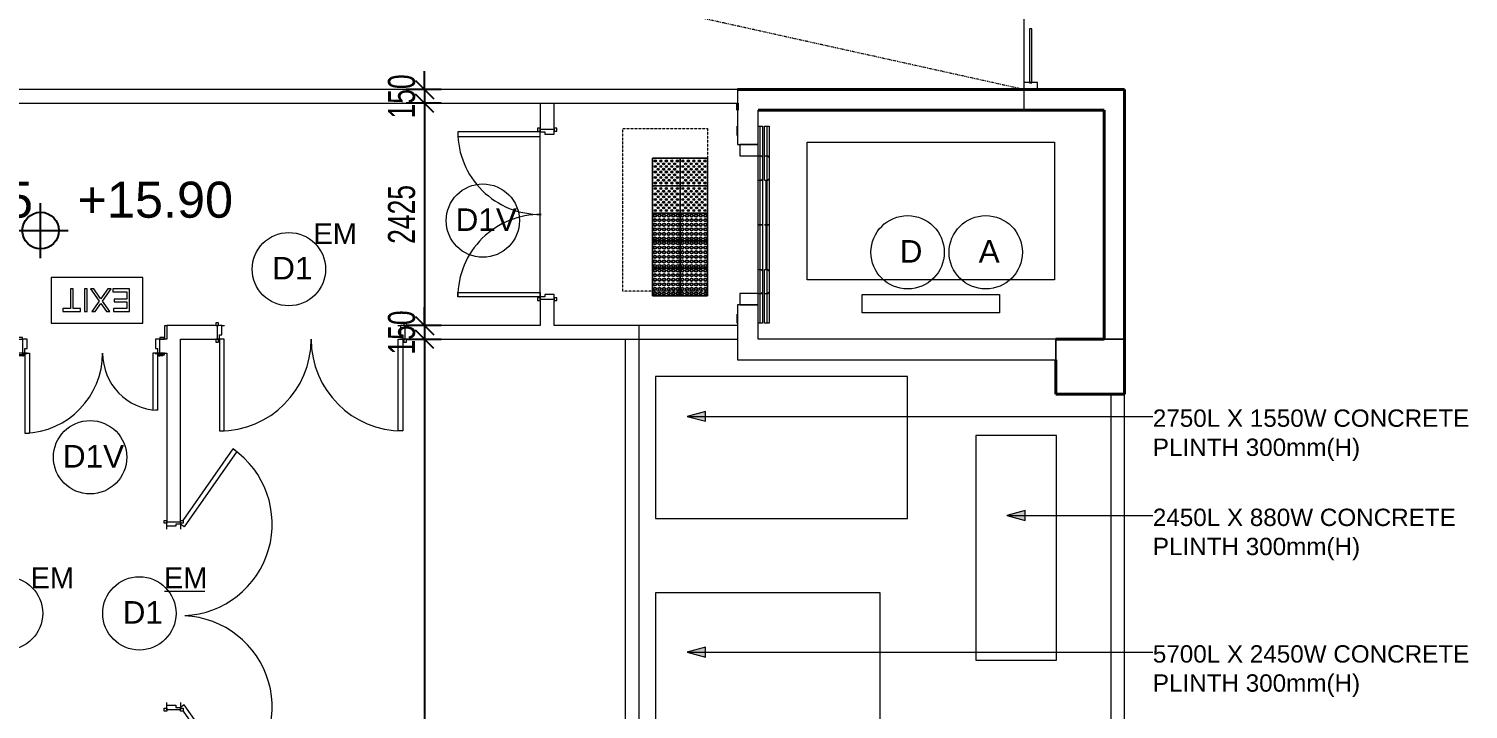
# Model space of a CAD drawing. Header units: millimetres. Extents: x 12827 to 109288, y -12264 to 68487.
# Drawn here: x 76834 to 92538, y 27572 to 34995 of the extents above; entities that cross this region are included whole.
import ezdxf

# ---------------------------------------------------------------- set-up
doc = ezdxf.new("R2010")
doc.units = ezdxf.units.MM
doc.linetypes.add('Dash dot', pattern=[21, 10, -5, 1, -5])
doc.linetypes.add('Overhead', pattern=[3.96875, 2.38125, -1.5875])
for name, color, linetype, lineweight in [('A-ANNO-DIMS', 211, 'Continuous', 5), ('A-ANNO-NOTE', 131, 'Continuous', 25), ('A-DETL', 90, 'Continuous', 9), ('A-DETL-THIN', 151, 'Continuous', 9), ('A-DOOR', 31, 'Continuous', 20), ('A-DOOR-FRAM', 31, 'Continuous', 30), ('A-FLOR', 192, 'Continuous', 9), ('A-FLOR-OVHD', 1, 'Overhead', 9), ('A-GENM', 13, 'Continuous', 20), ('A-GLAZ-CURT', 52, 'Continuous', 20), ('A-GLAZ-CWMG', 51, 'Continuous', 20), ('A-WALL', 113, 'Continuous', 20), ('G-ANNO-TEXT', 231, 'Continuous', 5), ('S-COLS', 52, 'Continuous', 20)]:
    doc.layers.add(name, color=color, linetype=linetype, lineweight=lineweight)
doc.styles.add('Arial', font='arial.ttf', dxfattribs={"height": 393.413174})
doc.styles.add('Arial_1', font='arial.ttf', dxfattribs={"width": 0.7, "height": 295.05988})
doc.styles.add('Swis721 BT_4', font='swiss.ttf', dxfattribs={"height": 245.978428})
doc.styles.add('Swis721 BT_5', font='swiss.ttf', dxfattribs={"height": 1.135285})
doc.styles.add('Swis721 BT_8', font='swiss.ttf', dxfattribs={"height": 189.214176})
doc.dimstyles.new('Linear_-_1_5mm_Arial', dxfattribs={"dimscale": 304.8, "dimtxt": 300, "dimasz": 0.656168, "dimexe": 0.656168, "dimexo": 0.0625, "dimgap": 0.328084, "dimtad": 1, "dimdec": 0, "dimzin": 0, "dimdsep": 46, "dimtxsty": 'Arial_1', "dimblk1": 'OBLIQUE', "dimblk2": 'OBLIQUE', "dimsah": 1, "dimcen": 0.09, "dimadec": 0, "dimazin": 0, "dimtfac": 1, "dimtdec": 4, "dimtix": 1, "dimtmove": 0, "dimatfit": 3, "dimfxl": 0.656168, "dimfxlon": 1, "dimtvp": 1, "dimtolj": 1, "dimtzin": 0, "dimarcsym": 2})
doc.dimstyles.new('Linear_-_1_5mm_Arial_1', dxfattribs={"dimscale": 304.8, "dimtxt": 300, "dimasz": 0.656168, "dimexe": 0.656168, "dimexo": 0.0625, "dimgap": 0.328084, "dimtad": 1, "dimdec": 0, "dimzin": 0, "dimdsep": 46, "dimtxsty": 'Arial_1', "dimblk1": 'OBLIQUE', "dimblk2": 'OBLIQUE', "dimsah": 1, "dimcen": 0.09, "dimadec": 0, "dimazin": 0, "dimtfac": 1, "dimtdec": 4, "dimtix": 1, "dimtmove": 2, "dimatfit": 3, "dimfxl": 0.656168, "dimfxlon": 1, "dimtvp": 1, "dimtolj": 1, "dimtzin": 0, "dimarcsym": 2})

# ---------------------------------------------------------------- blocks, each defined once
blk = doc.blocks.new('M_Double-Uneven - _M51_ 1500 x 2000-16861084-Copy of 2_F')
at = {"layer": 'A-DOOR', "lineweight": 15}
for p, q in [((26, 75), (26, 950)), ((77, 950), (26, 950)), ((77, 75), (77, 950)), ((-1373, 698), (-1351, 698)), ((-1373, 75), (-1373, 698)), ((-1322, 75), (-1322, 698)), ((-1398, 101), (-1435, 101)), ((-1435, 101), (-1435, 96)), ((-1435, 96), (-1398, 96)), ((-1398, 99), (-1398, 76)), ((-1398, 76), (-1345, 76)), ((-1398, 76), (-1398, -75)), ((-1383, 81), (-1383, 99)), ((-1345, 81), (-1383, 81)), ((-1373, 24), (-1373, 76)), ((-1373, 75), (-1322, 75)), ((-1348, 24), (-1373, 24)), ((-1348, -75), (-1348, 24)), ((-1345, 76), (-1345, 81)), ((77, 75), (26, 75)), ((49, 81), (49, 76)), ((87, 81), (49, 81)), ((49, 76), (102, 76)), ((77, 24), (52, 24)), ((52, 24), (52, -75)), ((77, 76), (77, 24)), ((87, 99), (87, 81)), ((139, 101), (102, 101)), ((102, 76), (102, 99)), ((102, 96), (139, 96)), ((102, -75), (102, 76)), ((139, 96), (139, 101)), ((-1398, -75), (-1348, -75)), ((52, -75), (102, -75))]:
    blk.add_line(p, q, dxfattribs=at)
for centre, radius, start, end in [((102, 75), 875, 91.6372, 180), ((-1398, 75), 625, 360, 87.7076), ((-1390, 99), 7.5, 58.3741, 160.5288), ((-1390, 99), 7.5, 0, 180), ((94, 99), 7.5, 360, 180), ((94, 99), 7.5, 19.4712, 121.6259)]:
    blk.add_arc(centre, radius, start, end, dxfattribs=at)
at = {"layer": 'A-DOOR-FRAM', "lineweight": 15}
for p, q in [((-1435, 96), (-1448, 96)), ((-1448, 96), (-1448, 76)), ((-1448, 76), (-1398, 76)), ((102, 76), (152, 76)), ((152, 96), (139, 96)), ((152, 76), (152, 96)), ((-1398, -76), (-1448, -76)), ((-1448, -76), (-1448, -96)), ((-1448, -96), (-1398, -96)), ((-1398, -96), (-1398, -76)), ((152, -76), (102, -76)), ((102, -76), (102, -96)), ((102, -96), (152, -96)), ((152, -96), (152, -76))]:
    blk.add_line(p, q, dxfattribs=at)
blk = doc.blocks.new('DLN-Double Door__X07_ - _M29_2000 x 2200 _WH_-14591846-Copy of 2_F')
at = {"layer": 'A-DOOR', "lineweight": 15}
for p, q in [((-950, -75), (-1000, -75)), ((-1000, -75), (-1000, -1075)), ((-950, -1075), (-950, -75)), ((950, -75), (1000, -75)), ((950, -1075), (950, -75)), ((1000, -75), (1000, -1075)), ((-1000, -1075), (-950, -1075)), ((1000, -1075), (950, -1075))]:
    blk.add_line(p, q, dxfattribs=at)
for centre, start, end in [((-1000, -75), 270, 359.9978), ((1000, -75), 180.0022, 270)]:
    blk.add_arc(centre, 1000, start, end, dxfattribs=at)
at = {"layer": 'A-DOOR-FRAM', "lineweight": 15}
for p, q in [((-1010, 105), (-1040, 105)), ((-1040, 105), (-1040, 75)), ((-1040, 75), (-1010, 75)), ((-975, 75), (-1025, 75)), ((-1025, 75), (-1025, -75)), ((-1010, 75), (-1010, 105)), ((-975, -25), (-975, 75)), ((975, 75), (975, -25)), ((1025, 75), (975, 75)), ((1040, 105), (1010, 105)), ((1010, 105), (1010, 75)), ((1010, 75), (1040, 75)), ((1025, -75), (1025, 75)), ((1040, 75), (1040, 105)), ((-1010, -75), (-1040, -75)), ((-1040, -75), (-1040, -105)), ((-1040, -105), (-1010, -105)), ((-1025, -75), (-1000, -75)), ((-1010, -105), (-1010, -75)), ((-1000, -75), (-1000, -25)), ((-1000, -25), (-975, -25)), ((975, -25), (1000, -25)), ((1000, -25), (1000, -75)), ((1000, -75), (1025, -75)), ((1040, -75), (1010, -75)), ((1010, -75), (1010, -105)), ((1010, -105), (1040, -105)), ((1040, -105), (1040, -75))]:
    blk.add_line(p, q, dxfattribs=at)
blk = doc.blocks.new('DLN-Lift Door - Lift Door - 1750 x 2800 _SO_ WH_-15175525-Copy of 2_F')
at = {"layer": 'A-DOOR', "lineweight": 15}
for p, q in [((-1075, 114.5), (-975, 114.5)), ((-1075, 114.5), (-1075, 112.5)), ((-975, 112.5), (-975, 114.5)), ((-750, 87.5), (-875, 87.5)), ((-875, 87.5), (-875, -112.5)), ((-750, -112.5), (-750, 87.5)), ((875, 87.5), (750, 87.5)), ((750, 87.5), (750, -112.5)), ((875, -112.5), (875, 87.5)), ((975, 114.5), (1075, 114.5)), ((975, 114.5), (975, 112.5)), ((1075, 112.5), (1075, 114.5)), ((-1075, -162.5), (-1075, -112.5)), ((-1075, -112.5), (0, -112.5)), ((-1075, -137.5), (1075, -137.5)), ((-875, -112.5), (-750, -112.5)), ((-750, -112.5), (-750, -152.5)), ((-750, -152.5), (-740, -152.5)), ((-740, -152.5), (-740, -162.5)), ((-497.5, -152.5), (-497.5, -162.5)), ((-497.5, -152.5), (-487.5, -152.5)), ((-487.5, -112.5), (-487.5, -152.5)), ((0, -162.5), (0, -112.5)), ((0, -112.5), (1075, -112.5)), ((0, -112.5), (0, -162.5)), ((487.5, -112.5), (487.5, -152.5)), ((497.5, -152.5), (487.5, -152.5)), ((497.5, -152.5), (497.5, -162.5)), ((740, -152.5), (740, -162.5)), ((750, -152.5), (740, -152.5)), ((750, -112.5), (750, -152.5)), ((750, -112.5), (875, -112.5)), ((1075, -112.5), (1075, -162.5)), ((0, -162.5), (-1075, -162.5)), ((-1075, -232.5), (-1075, -182.5)), ((-1075, -182.5), (-487.5, -182.5)), ((1075, -207.5), (-1075, -207.5)), ((0, -232.5), (-1075, -232.5)), ((-750, -182.5), (-750, -222.5)), ((-750, -222.5), (-740, -222.5)), ((-740, -222.5), (-740, -232.5)), ((-497.5, -222.5), (-497.5, -232.5)), ((-497.5, -222.5), (-487.5, -222.5)), ((-487.5, -182.5), (-487.5, -222.5)), ((-487.5, -202.5), (487.5, -202.5)), ((1075, -162.5), (0, -162.5)), ((0, -232.5), (0, -182.5)), ((0, -182.5), (0, -232.5)), ((1075, -232.5), (0, -232.5)), ((487.5, -182.5), (487.5, -222.5)), ((487.5, -182.5), (1075, -182.5)), ((497.5, -222.5), (487.5, -222.5)), ((497.5, -222.5), (497.5, -232.5)), ((740, -222.5), (740, -232.5)), ((750, -222.5), (740, -222.5)), ((750, -182.5), (750, -222.5)), ((1075, -182.5), (1075, -232.5))]:
    blk.add_line(p, q, dxfattribs=at)
blk = doc.blocks.new('DLN-Double Door__X08_ - _M34_ 1800 x 2000 _WH_-14591847-Copy of 2_F')
at = {"layer": 'A-DOOR', "lineweight": 15}
for p, q in [((-850, -75), (-900, -75)), ((-900, -75), (-900, -975)), ((-850, -975), (-850, -75)), ((850, -75), (900, -75)), ((850, -975), (850, -75)), ((900, -75), (900, -975)), ((-900, -975), (-850, -975)), ((900, -975), (850, -975))]:
    blk.add_line(p, q, dxfattribs=at)
for centre, start, end in [((-900, -75), 270, 0.5), ((900, -75), 179.5, 270)]:
    blk.add_arc(centre, 900, start, end, dxfattribs=at)
at = {"layer": 'A-DOOR-FRAM', "lineweight": 15}
for p, q in [((-910, 105), (-940, 105)), ((-940, 105), (-940, 75)), ((-940, 75), (-910, 75)), ((-875, 75), (-925, 75)), ((-925, 75), (-925, -75)), ((-910, 75), (-910, 105)), ((-875, -25), (-875, 75)), ((875, 75), (875, -25)), ((925, 75), (875, 75)), ((940, 105), (910, 105)), ((910, 105), (910, 75)), ((910, 75), (940, 75)), ((925, -75), (925, 75)), ((940, 75), (940, 105)), ((-910, -75), (-940, -75)), ((-940, -75), (-940, -105)), ((-940, -105), (-910, -105)), ((-925, -75), (-900, -75)), ((-910, -105), (-910, -75)), ((-900, -75), (-900, -25)), ((-900, -25), (-875, -25)), ((875, -25), (900, -25)), ((900, -25), (900, -75)), ((900, -75), (925, -75)), ((940, -75), (910, -75)), ((910, -75), (910, -105)), ((910, -105), (940, -105)), ((940, -105), (940, -75))]:
    blk.add_line(p, q, dxfattribs=at)
blk = doc.blocks.new('System Panel - _DLN__12_12mm laminated clear glass-12670550-Copy of 2_F')
at = {"layer": 'A-GLAZ-CURT', "lineweight": 15}
for p, q in [((294, 13), (-294, 13)), ((-294, 13), (-294, -13)), ((294, -13), (294, 13)), ((-294, -13), (294, -13))]:
    blk.add_line(p, q, dxfattribs=at)
blk = doc.blocks.new('Rectangular Mullion - DLN_75 x 150mm _WD_-STUR_ OPENING-6630188-Copy of 2_F')
at = {"layer": 'A-GLAZ-CWMG', "lineweight": 15}
for p, q in [((0, 75), (-75, 75)), ((-75, 75), (-75, -75)), ((0, -75), (0, 75)), ((-75, -75), (0, -75))]:
    blk.add_line(p, q, dxfattribs=at)
blk = doc.blocks.new('DLN-Double Door__X07_ - _M49_ 2000 x 2000 _WH_-14686135-Copy of 2_F')
at = {"layer": 'A-DOOR', "lineweight": 15}
for p, q in [((-1819, 649), (-1790, 690)), ((-1040, 103), (-1819, 649)), ((-1790, 690), (-971, 116)), ((1790, 690), (971, 116)), ((1040, 103), (1819, 649)), ((1819, 649), (1790, 690)), ((-1000, 75), (-1010, 82)), ((-971, 116), (-1000, 75)), ((971, 116), (1000, 75)), ((1000, 75), (1010, 82))]:
    blk.add_line(p, q, dxfattribs=at)
for centre, start, end in [((-1000, 75), 2.7007, 145), ((1000, 75), 35, 177.2993)]:
    blk.add_arc(centre, 1000, start, end, dxfattribs=at)
at = {"layer": 'A-DOOR-FRAM', "lineweight": 15}
for p, q in [((-1040, 105), (-1010, 105)), ((-1040, 75), (-1040, 105)), ((-1010, 75), (-1040, 75)), ((-1025, 75), (-1000, 75)), ((-1025, -75), (-1025, 75)), ((-1010, 105), (-1010, 75)), ((-1000, 75), (-1000, 25)), ((-1000, 25), (-975, 25)), ((-975, 25), (-975, -75)), ((975, 25), (1000, 25)), ((975, -75), (975, 25)), ((1000, 75), (1025, 75)), ((1000, 25), (1000, 75)), ((1010, 75), (1010, 105)), ((1010, 105), (1040, 105)), ((1040, 75), (1010, 75)), ((1025, 75), (1025, -75)), ((1040, 105), (1040, 75)), ((-1040, -75), (-1010, -75)), ((-1040, -105), (-1040, -75)), ((-1010, -105), (-1040, -105)), ((-975, -75), (-1025, -75)), ((-1010, -75), (-1010, -105)), ((1025, -75), (975, -75)), ((1010, -105), (1010, -75)), ((1010, -75), (1040, -75)), ((1040, -105), (1010, -105)), ((1040, -75), (1040, -105))]:
    blk.add_line(p, q, dxfattribs=at)
blk = doc.blocks.new('DLN_EXIT Sign Board - DLN_EXIT Sign Board-5973881-Copy of 2_F')
at = {"layer": 'A-GENM'}
for p, q in [((500, 250), (-500, 250)), ((-500, 250), (-500, -250)), ((500, -250), (500, 250)), ((-177, 121), (-354, 121)), ((-354, 121), (-354, -125)), ((-323, 17), (-323, 90)), ((-323, 90), (-177, 90)), ((-185, 17), (-323, 17)), ((-185, -13), (-185, 17)), ((-177, 90), (-177, 121)), ((-59, 9), (-154, -125)), ((-102, 121), (-138, 121)), ((-138, 121), (-59, 9)), ((-57, 58), (-102, 121)), ((-42, 34), (-57, 58)), ((-24, 59), (-42, 34)), ((20, 121), (-24, 59)), ((-22, 9), (58, 121)), ((73, -125), (-22, 9)), ((58, 121), (20, 121)), ((138, 121), (108, 121)), ((108, 121), (108, -125)), ((138, -125), (138, 121)), ((373, 121), (181, 121)), ((181, 121), (181, 90)), ((181, 90), (262, 90)), ((262, 90), (262, -125)), ((292, -125), (292, 90)), ((292, 90), (373, 90)), ((373, 90), (373, 121)), ((-354, -125), (-173, -125)), ((-323, -94), (-323, -13)), ((-323, -13), (-185, -13)), ((-173, -94), (-323, -94)), ((-173, -125), (-173, -94)), ((-154, -125), (-116, -125)), ((-116, -125), (-55, -38)), ((-55, -38), (-40, -17)), ((-40, -17), (-27, -36)), ((-27, -36), (36, -125)), ((36, -125), (73, -125)), ((108, -125), (138, -125)), ((262, -125), (292, -125)), ((-500, -250), (500, -250))]:
    blk.add_line(p, q, dxfattribs=at)
blk = doc.blocks.new('DLN_Tactile - Hazard warning Tiles-16031453-Copy of 2_F')
at = {"layer": 'A-GENM', "lineweight": 9}
for p, q in [((150, 150), (-150, 150)), ((-150, 150), (-150, -150)), ((-150, -150), (-150, 150)), ((-150, 150), (150, 150)), ((150, -150), (150, 150)), ((150, 150), (150, -150)), ((-150, -150), (150, -150)), ((150, -150), (-150, -150))]:
    blk.add_line(p, q, dxfattribs=at)
for centre, radius in [((-125, 125), 17.5), ((-125, 75), 17.5), ((-125, 25), 17.5), ((-125, 125), 12.5), ((-125, 75), 12.5), ((-125, 25), 12.5), ((-75, 125), 17.5), ((-75, 75), 17.5), ((-75, 25), 17.5), ((-75, 125), 12.5), ((-75, 75), 12.5), ((-75, 25), 12.5), ((-25, 125), 17.5), ((-25, 75), 17.5), ((-25, 25), 17.5), ((-25, 125), 12.5), ((-25, 75), 12.5), ((-25, 25), 12.5), ((25, 125), 17.5), ((25, 75), 17.5), ((25, 25), 17.5), ((25, 125), 12.5), ((25, 75), 12.5), ((25, 25), 12.5), ((75, 125), 17.5), ((75, 75), 17.5), ((75, 25), 17.5), ((75, 125), 12.5), ((75, 75), 12.5), ((75, 25), 12.5), ((125, 125), 17.5), ((125, 75), 17.5), ((125, 25), 17.5), ((125, 125), 12.5), ((125, 75), 12.5), ((125, 25), 12.5), ((-125, -25), 17.5), ((-125, -75), 17.5), ((-125, -125), 17.5), ((-125, -25), 12.5), ((-125, -75), 12.5), ((-125, -125), 12.5), ((-75, -25), 17.5), ((-75, -75), 17.5), ((-75, -125), 17.5), ((-75, -25), 12.5), ((-75, -75), 12.5), ((-75, -125), 12.5), ((-25, -25), 17.5), ((-25, -75), 17.5), ((-25, -125), 17.5), ((-25, -25), 12.5), ((-25, -75), 12.5), ((-25, -125), 12.5), ((25, -25), 17.5), ((25, -75), 17.5), ((25, -125), 17.5), ((25, -25), 12.5), ((25, -75), 12.5), ((25, -125), 12.5), ((75, -25), 17.5), ((75, -75), 17.5), ((75, -125), 17.5), ((75, -25), 12.5), ((75, -75), 12.5), ((75, -125), 12.5), ((125, -25), 17.5), ((125, -75), 17.5), ((125, -125), 17.5), ((125, -25), 12.5), ((125, -75), 12.5), ((125, -125), 12.5)]:
    blk.add_circle(centre, radius, dxfattribs=at)
blk = doc.blocks.new('DLN_Tactile - Positional Tiles-16031454-Copy of 2_F')
at = {"layer": 'A-GENM', "lineweight": 9}
for p, q in [((150, 150), (-150, 150)), ((-150, 150), (-150, -150)), ((-150, -150), (-150, 150)), ((-150, 150), (150, 150)), ((150, -150), (150, 150)), ((150, 150), (150, -150)), ((-150, -150), (150, -150)), ((150, -150), (-150, -150))]:
    blk.add_line(p, q, dxfattribs=at)
for centre, radius in [((-120, 120), 11.5), ((-120, 60), 11.5), ((-120, 0), 11.5), ((-120, 120), 6), ((-120, 60), 6), ((-120, 0), 6), ((-90, 90), 11.5), ((-90, 30), 11.5), ((-90, 90), 6), ((-90, 30), 6), ((-60, 120), 11.5), ((-60, 60), 11.5), ((-60, 0), 11.5), ((-60, 120), 6), ((-60, 60), 6), ((-60, 0), 6), ((-30, 90), 11.5), ((-30, 30), 11.5), ((-30, 90), 6), ((-30, 30), 6), ((0, 120), 11.5), ((0, 60), 11.5), ((0, 0), 11.5), ((0, 120), 6), ((0, 60), 6), ((0, 0), 6), ((30, 90), 11.5), ((30, 30), 11.5), ((30, 90), 6), ((30, 30), 6), ((60, 120), 11.5), ((60, 60), 11.5), ((60, 0), 11.5), ((60, 120), 6), ((60, 60), 6), ((60, 0), 6), ((90, 90), 11.5), ((90, 30), 11.5), ((90, 90), 6), ((90, 30), 6), ((120, 120), 11.5), ((120, 60), 11.5), ((120, 0), 11.5), ((120, 120), 6), ((120, 60), 6), ((120, 0), 6), ((-120, -60), 11.5), ((-120, -120), 11.5), ((-120, -60), 6), ((-120, -120), 6), ((-90, -30), 11.5), ((-90, -90), 11.5), ((-90, -30), 6), ((-90, -90), 6), ((-60, -60), 11.5), ((-60, -120), 11.5), ((-60, -60), 6), ((-60, -120), 6), ((-30, -30), 11.5), ((-30, -90), 11.5), ((-30, -30), 6), ((-30, -90), 6), ((0, -60), 11.5), ((0, -120), 11.5), ((0, -60), 6), ((0, -120), 6), ((30, -30), 11.5), ((30, -90), 11.5), ((30, -30), 6), ((30, -90), 6), ((60, -60), 11.5), ((60, -120), 11.5), ((60, -60), 6), ((60, -120), 6), ((90, -30), 11.5), ((90, -90), 11.5), ((90, -30), 6), ((90, -90), 6), ((120, -60), 11.5), ((120, -120), 11.5), ((120, -60), 6), ((120, -120), 6)]:
    blk.add_circle(centre, radius, dxfattribs=at)
blk = doc.blocks.new('DLN_Slab Level Mark - SSL-2mm_Type 2-2670448-Copy of 2_F')
at = {"layer": 'A-ANNO-NOTE'}
for p, q in [((0, 1.5), (0, -1.5)), ((-1.5, 0), (1.5, 0))]:
    blk.add_line(p, q, dxfattribs=at)
blk.add_circle((0, 0), 1, dxfattribs=at)
blk = doc.blocks.new('GBP_Door Mark1 - 2 x 1_3_RT_ Border WHITE-11425889-Copy of 2_F')
at = {"layer": 'A-ANNO-NOTE', "lineweight": 5}
blk.add_circle((-31.356, 27.261), 2, dxfattribs=at)
blk = doc.blocks.new('GBP_Door Mark - 2 x 1_3_R_T_ Border _EM_ON_-18777231-Copy of 2_F')
at = {"layer": 'A-ANNO-NOTE', "lineweight": 5}
blk.add_circle((-31.356, 27.261), 2, dxfattribs=at)
at = {"layer": 'A-ANNO-NOTE', "lineweight": 5, "insert": (-30.02, 29.767), "char_height": 1.1353, "width": 2.7792, "attachment_point": 1, "line_spacing_factor": 1.00667, "style": 'Swis721 BT_5'}
blk.add_mtext('EM', dxfattribs=at)
blk = doc.blocks.new('GBP_Door Mark - 2 x 1_3_RT_ Border WHITE-4013245-Copy of 2_F')
at = {"layer": 'A-ANNO-NOTE', "lineweight": 5}
blk.add_circle((-31.356, 27.261), 2, dxfattribs=at)
blk = doc.blocks.new('_Oblique')
at = {"color": 0, "linetype": 'ByBlock', "lineweight": -2}
blk.add_line((-0.5, -0.5), (0.5, 0.5), dxfattribs=at)
blk = doc.blocks.new('DIMBLOCK76-Copy of 2_F')
at = {"layer": 'A-ANNO-DIMS', "color": 0, "lineweight": -2, "transparency": 16777216}
for p, q in [((81152, 34332), (81152, 34532)), ((81333, 34332), (80952, 34332)), ((81152, 34332), (81152, 34182)), ((81333, 34182), (80952, 34182)), ((81152, 34182), (81152, 33982))]:
    blk.add_line(p, q, dxfattribs=at)
at = {"layer": 'Defpoints', "color": 0, "transparency": 16777216}
for p in [(81352, 34332), (81152, 34182), (81352, 34182)]:
    blk.add_point(p, dxfattribs=at)
at = {"layer": 'A-ANNO-DIMS', "color": 0, "lineweight": -2, "transparency": 16777216, "xscale": 200, "yscale": 200, "zscale": 200}
for p, rotation in [((81152, 34332), 270), ((81152, 34182), 90)]:
    blk.add_blockref('_Oblique', p, dxfattribs=dict(at, rotation=rotation))
at = {"layer": 'A-ANNO-DIMS', "color": 0, "transparency": 16777216, "insert": (80902, 34257), "char_height": 295.1, "width": 564.92, "attachment_point": 5, "rotation": 90, "style": 'Arial_1'}
blk.add_mtext('\\A1;150', dxfattribs=at)
blk = doc.blocks.new('DIMBLOCK77-Copy of 2_F')
at = {"layer": 'A-ANNO-DIMS', "color": 0, "lineweight": -2, "transparency": 16777216}
for p, q in [((81333, 34182), (80952, 34182)), ((81152, 34182), (81152, 31757)), ((81333, 31757), (80952, 31757))]:
    blk.add_line(p, q, dxfattribs=at)
at = {"layer": 'Defpoints', "color": 0, "transparency": 16777216}
for p in [(81352, 34182), (81152, 31757), (81352, 31757)]:
    blk.add_point(p, dxfattribs=at)
at = {"layer": 'A-ANNO-DIMS', "color": 0, "lineweight": -2, "transparency": 16777216, "xscale": 200, "yscale": 200, "zscale": 200}
for p, rotation in [((81152, 34182), 90), ((81152, 31757), 270)]:
    blk.add_blockref('_Oblique', p, dxfattribs=dict(at, rotation=rotation))
at = {"layer": 'A-ANNO-DIMS', "color": 0, "transparency": 16777216, "insert": (80902, 32970), "char_height": 295.1, "width": 753.23, "attachment_point": 5, "rotation": 90, "style": 'Arial_1'}
blk.add_mtext('\\A1;2425', dxfattribs=at)
blk = doc.blocks.new('DIMBLOCK78-Copy of 2_F')
at = {"layer": 'A-ANNO-DIMS', "color": 0, "lineweight": -2, "transparency": 16777216}
for p, q in [((81152, 31757), (81152, 31957)), ((81333, 31757), (80952, 31757)), ((81152, 31757), (81152, 31607)), ((81333, 31607), (80952, 31607)), ((81152, 31607), (81152, 31407))]:
    blk.add_line(p, q, dxfattribs=at)
at = {"layer": 'Defpoints', "color": 0, "transparency": 16777216}
for p in [(81352, 31757), (81152, 31607), (81352, 31607)]:
    blk.add_point(p, dxfattribs=at)
at = {"layer": 'A-ANNO-DIMS', "color": 0, "lineweight": -2, "transparency": 16777216, "xscale": 200, "yscale": 200, "zscale": 200}
for p, rotation in [((81152, 31757), 270), ((81152, 31607), 90)]:
    blk.add_blockref('_Oblique', p, dxfattribs=dict(at, rotation=rotation))
at = {"layer": 'A-ANNO-DIMS', "color": 0, "transparency": 16777216, "insert": (80902, 31682), "char_height": 295.1, "width": 564.92, "attachment_point": 5, "rotation": 90, "style": 'Arial_1'}
blk.add_mtext('\\A1;150', dxfattribs=at)
blk = doc.blocks.new('DIMBLOCK79-Copy of 2_F')
at = {"layer": 'A-ANNO-DIMS', "color": 0, "lineweight": -2, "transparency": 16777216}
for p, q in [((81333, 31607), (80952, 31607)), ((81152, 31607), (81152, 26149)), ((81152, 21079), (81152, 25191)), ((81333, 21079), (80952, 21079))]:
    blk.add_line(p, q, dxfattribs=at)
at = {"layer": 'Defpoints', "color": 0, "transparency": 16777216}
for p in [(81352, 31607), (81152, 21079), (81352, 21079)]:
    blk.add_point(p, dxfattribs=at)
at = {"layer": 'A-ANNO-DIMS', "color": 0, "lineweight": -2, "transparency": 16777216, "xscale": 200, "yscale": 200, "zscale": 200}
for p, rotation in [((81152, 31607), 90), ((81152, 21079), 270)]:
    blk.add_blockref('_Oblique', p, dxfattribs=dict(at, rotation=rotation))
at = {"layer": 'A-ANNO-DIMS', "color": 0, "transparency": 16777216, "insert": (80670, 25200), "char_height": 295.1, "width": 941.54, "attachment_point": 1, "rotation": 90, "line_spacing_factor": 0.938532, "style": 'Arial_1'}
blk.add_mtext('\\A1;10528', dxfattribs=at)

msp = doc.modelspace()

# ---------------------------------------------------------------- hatches: boundary and pattern name
at = {"layer": 'G-ANNO-TEXT'}
for points in [[(84016.89353, 30766.97712), (84216.89353, 30713.38728), (84216.89353, 30820.56696)], [(87503.2176, 29684.93243), (87703.2176, 29631.34259), (87703.2176, 29738.52227)], [(84016.89353, 28195.06912), (84216.89353, 28141.47928), (84216.89353, 28248.65896)]]:
    msp.add_hatch(color=130, dxfattribs=at).paths.add_polyline_path(points, flags=0)

# ---------------------------------------------------------------- linework, layer by layer
at = {"layer": 'A-DETL', "linetype": 'Dash dot'}
msp.add_line((87689.29296, 34332.48546), (63889.29296, 39607.48546), dxfattribs=at)
at = {"layer": 'A-DETL', "lineweight": 20}
msp.add_line((78313.6965, 28860.32833), (78753.6965, 28860.32833), dxfattribs=at)
at = {"layer": 'A-DETL-THIN'}
for p, q in [((87689.29296, 39682.48548), (87689.29296, 34107.48546)), ((85324.50046, 32257.48546), (85324.50046, 33757.48546)), ((85324.50046, 33757.48546), (88024.50046, 33757.48546)), ((88024.50046, 33757.48546), (88024.50046, 32257.48546)), ((88024.50046, 32257.48546), (85324.50046, 32257.48546)), ((85924.50046, 31897.48546), (85924.50046, 32097.48546)), ((85924.50046, 32097.48546), (87424.50046, 32097.48546)), ((87424.50046, 32097.48546), (87424.50046, 31897.48546)), ((87424.50046, 31897.48546), (85924.50046, 31897.48546))]:
    msp.add_line(p, q, dxfattribs=at)
at = {"layer": 'A-FLOR', "lineweight": 20}
for p, q in [((82414.29296, 32069.98547), (82414.29296, 33869.98547)), ((78319.29296, 31607.48546), (78319.29296, 31757.48548)), ((78319.29296, 31757.48548), (78339.29296, 31757.48548)), ((78939.29296, 31757.48548), (78969.29296, 31757.48548)), ((80859.29296, 31757.48548), (80889.29296, 31757.48548)), ((78339.29296, 29537.48546), (78339.29296, 29567.48546)), ((78339.29296, 27617.48546), (78339.29296, 27647.48546))]:
    msp.add_line(p, q, dxfattribs=at)
at = {"layer": 'A-FLOR'}
for p, q in [((86420.29296, 31201.48548), (83670.29296, 31201.48548)), ((83670.29296, 31201.48548), (83670.29296, 29651.4855)), ((86420.29296, 29651.4855), (86420.29296, 31201.48548)), ((88046.29296, 30557.48546), (87166.29296, 30557.48546)), ((87166.29296, 30557.48546), (87166.29296, 28107.48546)), ((88046.29296, 28107.48546), (88046.29296, 30557.48546)), ((78489.29296, 29592.48546), (78489.29296, 29537.48546)), ((83670.29296, 29651.4855), (86420.29296, 29651.4855)), ((86120.29296, 28840.81879), (83670.29296, 28840.81879)), ((83670.29296, 28840.81879), (83670.29296, 23140.81879)), ((86120.29296, 23140.81879), (86120.29296, 28840.81879)), ((87166.29296, 28107.48546), (88046.29296, 28107.48546)), ((78489.29296, 27647.48546), (78489.29296, 27592.48546))]:
    msp.add_line(p, q, dxfattribs=at)
at = {"layer": 'A-FLOR-OVHD'}
for p, q in [((83314.29296, 33907.48546), (84239.29296, 33907.48546)), ((83314.29296, 32132.48546), (83314.29296, 33907.48546)), ((84239.29296, 33907.48546), (84239.29296, 32132.48546)), ((84239.29296, 32132.48546), (83314.29296, 32132.48546))]:
    msp.add_line(p, q, dxfattribs=at)
at = {"layer": 'A-WALL'}
for p, q in [((84564.29297, 34332.48546), (75989.29296, 34332.48546)), ((75989.29296, 34182.48546), (84564.29297, 34182.48546)), ((82414.29296, 34182.48546), (82414.29296, 33909.98547)), ((82564.29296, 33909.98547), (82564.29296, 34182.48546)), ((84564.29297, 34107.48546), (84564.29297, 33732.48546)), ((84789.29297, 33732.48546), (84789.29297, 34107.48546)), ((84564.29297, 33732.48546), (84789.29297, 33732.48546)), ((82414.29296, 32029.98547), (82414.29296, 31757.48548)), ((82564.29296, 31757.48548), (82564.29296, 32029.98547)), ((84789.29297, 31982.48546), (84564.29297, 31982.48546)), ((84564.29297, 31982.48546), (84564.29297, 31382.48546)), ((84789.29297, 31607.48546), (84789.29297, 31982.48546)), ((78339.29296, 31757.48548), (78339.29296, 31607.48546)), ((78874.29296, 31757.48548), (78339.29296, 31757.48548)), ((82414.29296, 31757.48548), (80954.29296, 31757.48548)), ((84564.29297, 31757.48548), (82564.29296, 31757.48548)), ((83489.29296, 31757.48548), (83489.29296, 21079.15213)), ((78339.29296, 31607.48546), (78264.29296, 31607.48546)), ((78489.29296, 29632.48546), (78489.29296, 31607.48548)), ((78489.29296, 31607.48548), (78874.29296, 31607.48548)), ((80954.29296, 31607.48548), (84564.29297, 31607.48548)), ((83339.29296, 31607.48548), (83339.29296, 20929.15213)), ((88039.29296, 31607.48546), (84789.29297, 31607.48546)), ((88039.29296, 31382.48546), (88039.29296, 31607.48546)), ((78264.29296, 31457.48546), (78339.29296, 31457.48546)), ((78339.29296, 31457.48546), (78339.29296, 29632.48546)), ((84564.29297, 31382.48546), (88039.29296, 31382.48546)), ((88639.29296, 31007.48546), (88639.29296, 7857.48549)), ((88789.29296, 31007.48546), (88639.29296, 31007.48546)), ((88789.29296, 7707.48549), (88789.29296, 31007.48546))]:
    msp.add_line(p, q, dxfattribs=at)
at = {"layer": 'A-WALL', "color": 250, "lineweight": 40}
for p, q in [((88789.29296, 34332.48546), (84564.29297, 34332.48546)), ((88789.29296, 31607.48546), (88789.29296, 34332.48546)), ((84564.29297, 34182.48546), (84564.29297, 34107.48546)), ((84789.29297, 34107.48546), (88564.29296, 34107.48546)), ((88564.29296, 34107.48546), (88564.29296, 31607.48546))]:
    msp.add_line(p, q, dxfattribs=at)
at = {"layer": 'A-WALL', "color": 7}
msp.add_line((84564.29297, 34332.48546), (84564.29297, 34182.48546), dxfattribs=at)
at = {"layer": 'A-WALL', "color": 10, "lineweight": 15}
msp.add_line((88564.29296, 31607.48546), (88789.29296, 31607.48546), dxfattribs=at)
at = {"layer": 'G-ANNO-TEXT', "color": 130}
for p, q in [((84216.89353, 30820.56696), (84016.89353, 30766.97712)), ((84216.89353, 30713.38728), (84216.89353, 30820.56696)), ((84016.89353, 30766.97712), (84216.89353, 30713.38728)), ((84016.89353, 30766.97712), (89096.89353, 30766.97712)), ((87703.2176, 29738.52227), (87503.2176, 29684.93243)), ((87503.2176, 29684.93243), (87703.2176, 29631.34259)), ((87503.2176, 29684.93243), (89096.89353, 29684.93243)), ((87703.2176, 29631.34259), (87703.2176, 29738.52227)), ((84216.89353, 28248.65896), (84016.89353, 28195.06912)), ((84016.89353, 28195.06912), (84216.89353, 28141.47928)), ((84016.89353, 28195.06912), (89096.89353, 28195.06912)), ((84216.89353, 28141.47928), (84216.89353, 28248.65896))]:
    msp.add_line(p, q, dxfattribs=at)
at = {"layer": 'S-COLS', "color": 250, "lineweight": 40}
for p, q in [((88564.29296, 31607.48546), (88039.29296, 31607.48546)), ((88789.29296, 31007.48546), (88789.29296, 31607.48546)), ((88039.29296, 31382.48546), (88039.29296, 31007.48546)), ((88039.29296, 31007.48546), (88789.29296, 31007.48546))]:
    msp.add_line(p, q, dxfattribs=at)
at = {"layer": 'S-COLS', "color": 10, "lineweight": 15}
for p, q in [((88039.29296, 31607.48546), (88039.29296, 31382.48546)), ((88789.29296, 31607.48546), (88564.29296, 31607.48546))]:
    msp.add_line(p, q, dxfattribs=at)

# ---------------------------------------------------------------- block references
at = {"layer": 'A-ANNO-NOTE', "xscale": 200, "yscale": 200, "zscale": 200}
for name, p in [('GBP_Door Mark1 - 2 x 1_3_RT_ Border WHITE-11425889-Copy of 2_F', (88058.2539, 27450.02097)), ('GBP_Door Mark1 - 2 x 1_3_RT_ Border WHITE-11425889-Copy of 2_F', (92692.70794, 27104.647)), ('GBP_Door Mark1 - 2 x 1_3_RT_ Border WHITE-11425889-Copy of 2_F', (93545.08902, 27104.647)), ('GBP_Door Mark - 2 x 1_3_RT_ Border WHITE-4013245-Copy of 2_F', (83773.60831, 24868.85141))]:
    msp.add_blockref(name, p, dxfattribs=at)
at = {"layer": 'A-ANNO-NOTE', "xscale": 200, "yscale": 200, "zscale": 200, "rotation": 89.9999999999998}
msp.add_blockref('DLN_Slab Level Mark - SSL-2mm_Type 2-2670448-Copy of 2_F', (76963.03468, 32793.33856), dxfattribs=at)
at = {"layer": 'A-ANNO-NOTE', "lineweight": 5, "xscale": 200, "yscale": 200, "zscale": 200}
for p in [(85942.58213, 26920.49333), (82856.83765, 23166.11802), (84311.05515, 23166.11802)]:
    msp.add_blockref('GBP_Door Mark - 2 x 1_3_R_T_ Border _EM_ON_-18777231-Copy of 2_F', p, dxfattribs=at)
at = {"layer": 'A-DOOR', "lineweight": 15}
for name, p, rotation in [('DLN-Lift Door - Lift Door - 1750 x 2800 _SO_ WH_-15175525-Copy of 2_F', (84676.79297, 32857.48546), 89.99999999999997), ('DLN-Double Door__X08_ - _M34_ 1800 x 2000 _WH_-14591847-Copy of 2_F', (82489.29296, 32969.98547), 270), ('M_Double-Uneven - _M51_ 1500 x 2000-16861084-Copy of 2_F', (76866.29296, 31532.48546), 180), ('DLN-Double Door__X07_ - _M49_ 2000 x 2000 _WH_-14686135-Copy of 2_F', (78414.29296, 28592.48546), 270)]:
    msp.add_blockref(name, p, dxfattribs=dict(at, rotation=rotation))
msp.add_blockref('DLN-Double Door__X07_ - _M29_2000 x 2200 _WH_-14591846-Copy of 2_F', (79914.29296, 31682.48548), dxfattribs=at)
at = {"layer": 'A-GENM', "lineweight": 9, "rotation": 180}
for name, p in [('DLN_Tactile - Positional Tiles-16031454-Copy of 2_F', (83789.29296, 33432.48546)), ('DLN_Tactile - Positional Tiles-16031454-Copy of 2_F', (84089.29296, 33432.48546)), ('DLN_Tactile - Positional Tiles-16031454-Copy of 2_F', (83789.29296, 33132.48546)), ('DLN_Tactile - Positional Tiles-16031454-Copy of 2_F', (84089.29296, 33132.48546)), ('DLN_Tactile - Hazard warning Tiles-16031453-Copy of 2_F', (83789.29296, 32832.48546)), ('DLN_Tactile - Hazard warning Tiles-16031453-Copy of 2_F', (84089.29296, 32832.48546)), ('DLN_Tactile - Hazard warning Tiles-16031453-Copy of 2_F', (83789.29296, 32532.48546)), ('DLN_Tactile - Hazard warning Tiles-16031453-Copy of 2_F', (84089.29296, 32532.48546)), ('DLN_Tactile - Hazard warning Tiles-16031453-Copy of 2_F', (83789.29296, 32232.48546)), ('DLN_Tactile - Hazard warning Tiles-16031453-Copy of 2_F', (84089.29296, 32232.48546))]:
    msp.add_blockref(name, p, dxfattribs=at)
at = {"layer": 'A-GENM', "rotation": 180}
msp.add_blockref('DLN_EXIT Sign Board - DLN_EXIT Sign Board-5973881-Copy of 2_F', (77579.29296, 32032.48546), dxfattribs=at)
at = {"layer": 'A-GLAZ-CURT', "lineweight": 15, "rotation": 90}
msp.add_blockref('System Panel - _DLN__12_12mm laminated clear glass-12670550-Copy of 2_F', (87764.29296, 34701.23546), dxfattribs=at)
at = {"layer": 'A-GLAZ-CWMG', "lineweight": 15, "rotation": 270}
msp.add_blockref('Rectangular Mullion - DLN_75 x 150mm _WD_-STUR_ OPENING-6630188-Copy of 2_F', (87764.29296, 34332.48546), dxfattribs=at)

# ---------------------------------------------------------------- texts
at = {"layer": 'A-ANNO-NOTE', "lineweight": 5}
for s, insert, char_height, width, attachment_point, line_spacing_factor, style in [('+15.975', (74877.46229, 33327.39333), 393.413174, 2385.6, 1, 0.938532, 'Arial'), ('+15.90', (77365.82967, 33327.39333), 393.413174, 2020.8, 1, 0.938532, 'Arial'), ('D1V', (81824.57509, 33035.75723), 245.978428, 767.4923018, 2, 1.00667, 'Swis721 BT_4'), ('\\fSwis721 BT|b0|i0|c134|p34|;D', (86459.02913, 32690.38325), 245.9784284, 290.1495287, 2, 1.00667, 'Swis721 BT_4'), ('\\fSwis721 BT|b0|i0|c134|p34|;A', (87311.41021, 32690.38325), 245.9784284, 262.0705421, 2, 1.00667, 'Swis721 BT_4'), ('D1', (79708.90332, 32506.22958), 245.978428, 514.7814219, 2, 1.00667, 'Swis721 BT_4'), ('D1V', (77539.9295, 30454.58766), 245.978428, 767.4923018, 2, 1.00667, 'Swis721 BT_4'), ('D1', (78077.37634, 28751.85427), 245.978428, 514.7814219, 2, 1.00667, 'Swis721 BT_4')]:
    msp.add_mtext(s, dxfattribs=dict(at, insert=insert, char_height=char_height, width=width, attachment_point=attachment_point, line_spacing_factor=line_spacing_factor, style=style))
at = {"layer": 'G-ANNO-TEXT', "color": 7, "char_height": 189.2141757, "attachment_point": 1, "line_spacing_factor": 1.00667, "style": 'Swis721 BT_8'}
for s, insert, width in [('2750L X 1550W CONCRETE\\PPLINTH 300mm(H)\\P', (89096.89353, 30842.22304), 4008), ('2450L X 880W CONCRETE\\PPLINTH 300mm(H)\\P', (89096.89353, 29760.17835), 3835.2), ('5700L X 2450W CONCRETE\\PPLINTH 300mm(H)\\P', (89096.89353, 28270.31504), 4008)]:
    msp.add_mtext(s, dxfattribs=dict(at, insert=insert, width=width))

# ---------------------------------------------------------------- dimensions: what is measured, and where the dimension line sits
at = {"layer": 'A-ANNO-DIMS'}
for base, p1, p2, override, picture, middle in [((81152.38197, 34182.48546), (81352.38197, 34332.48546), (81352.38197, 34182.48546), {"dimpost": '<>', "dimfxl": 150}, 'DIMBLOCK76-Copy of 2_F', (80901.73237, 34257.48546)), ((81152.38197, 31757.48548), (81352.38197, 34182.48546), (81352.38197, 31757.48548), {"dimpost": '<>', "dimfxl": 2424.999979}, 'DIMBLOCK77-Copy of 2_F', (80901.73237, 32969.98547)), ((81152.38197, 31607.48548), (81352.38197, 31757.48548), (81352.38197, 31607.48548), {"dimpost": '<>', "dimfxl": 150}, 'DIMBLOCK78-Copy of 2_F', (80901.73237, 31682.48548))]:
    dim = msp.add_linear_dim(base=base, p1=p1, p2=p2, angle=90, dimstyle='Linear_-_1_5mm_Arial', override=override, dxfattribs=at)
    dim.commit()
    dim.dimension.update_dxf_attribs({"geometry": picture, "text_midpoint": middle})
dim = msp.add_linear_dim(base=(81152.38197, 21079.15213), p1=(81352.38197, 31607.48548), p2=(81352.38197, 21079.15213), angle=90, dimstyle='Linear_-_1_5mm_Arial_1', override={"dimpost": '<>', "dimfxl": 10528.333354}, dxfattribs=at)
dim.commit()
dim.dimension.update_dxf_attribs({"geometry": 'DIMBLOCK79-Copy of 2_F', "text_midpoint": (80866.33637, 25670.35109), "dimtype": 160, "text_rotation": 90})

doc.saveas('drawing.dxf')
